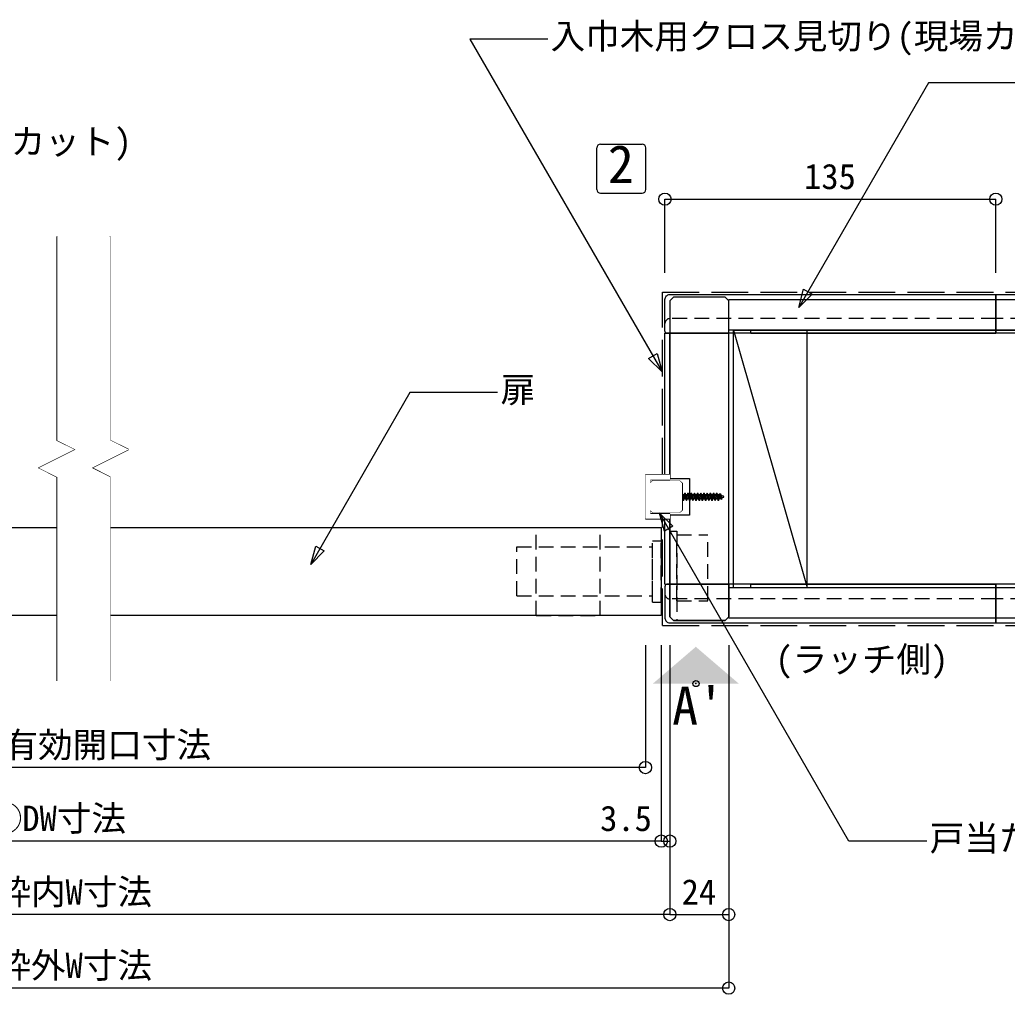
# Model space of a CAD drawing. Units: millimetres, scale not verified. Extents: x -1051 to 1051, y -744 to 744.
# Drawn here: x -427.5 to -24.5, y -140.3 to 257.3 of the extents above; entities that cross this region are included whole.
import ezdxf
from ezdxf.enums import TextEntityAlignment as Align

# ---------------------------------------------------------------- set-up
doc = ezdxf.new("R2010")
doc.units = ezdxf.units.MM
doc.header["$LTSCALE"] = 5
doc.header["$PDMODE"] = 32
doc.header["$PDSIZE"] = 2.5
doc.linetypes.add('DASHED1', pattern=[1.8, 1.2, -0.6])
doc.linetypes.add('DASHED3', pattern=[4, 3, -1])
for name, color, linetype in [('1-0', 7, 'Continuous'), ('2-0', 7, 'Continuous'), ('3-0', 5, 'Continuous'), ('4-0', 4, 'Continuous'), ('5-0', 7, 'Continuous')]:
    doc.layers.add(name, color=color, linetype=linetype)
doc.styles.add('ＭＳ ゴシック', font='')
doc.styles.get('ＭＳ ゴシック').set_extended_font_data('MS Gothic')

msp = doc.modelspace()

# ---------------------------------------------------------------- linework, layer by layer
at = {"layer": '1-0'}
for points in [[(90.781, 130.665), (-138.219, 130.665), (-138.219, 143.165), (90.781, 143.165)], [(90.781, 13.165), (-138.219, 13.165), (-138.219, 25.665), (90.781, 25.665)]]:
    msp.add_lwpolyline(points, dxfattribs=at)
at = {"layer": '2-0', "linetype": 'DASHED1'}
for p, q in [((-29.219, 135.365), (-162.219, 135.365)), ((90.781, 135.365), (-29.219, 135.365)), ((-29.219, 20.965), (-162.219, 20.965)), ((90.781, 20.965), (-29.219, 20.965))]:
    msp.add_line(p, q, dxfattribs=at)
at = {"layer": '2-0'}
for p, q in [((-164.219, 71.665), (-164.219, 129.365)), ((-164.219, 129.365), (-162.219, 129.365)), ((-162.219, 71.665), (-162.219, 129.365)), ((-129.219, 129.365), (-129.219, 130.665)), ((-129.219, 130.665), (-29.219, 130.665)), ((-129.219, 129.365), (-29.219, 129.365)), ((-29.219, 129.365), (-29.219, 130.665)), ((-164.219, 71.665), (-162.219, 71.665)), ((-164.219, 26.965), (-164.219, 53.665)), ((-164.219, 53.665), (-162.219, 53.665)), ((-162.219, 26.965), (-162.219, 53.665)), ((-164.219, 26.965), (-162.219, 26.965)), ((-129.219, 25.665), (-129.219, 26.965)), ((-129.219, 26.965), (-29.219, 26.965)), ((-129.219, 25.665), (-29.219, 25.665)), ((-29.219, 25.665), (-29.219, 26.965))]:
    msp.add_line(p, q, dxfattribs=at)
for points in [[(-29.219, 129.365), (-163.319, 129.365), (-163.495, 129.383), (-163.664, 129.434), (-163.819, 129.517), (-163.956, 129.629), (-164.068, 129.765), (-164.151, 129.921), (-164.202, 130.09), (-164.219, 130.265), (-164.219, 137.265), (-164.219, 143.165), (-164.181, 143.556), (-164.067, 143.931), (-163.882, 144.277), (-163.634, 144.58), (-163.331, 144.828), (-162.985, 145.013), (-162.61, 145.127), (-162.219, 145.165), (-29.219, 145.165)], [(-29.219, 26.965), (-163.319, 26.965), (-163.495, 26.948), (-163.664, 26.897), (-163.819, 26.814), (-163.956, 26.702), (-164.068, 26.565), (-164.151, 26.41), (-164.202, 26.241), (-164.219, 26.065), (-164.219, 19.065), (-164.219, 13.165), (-164.181, 12.775), (-164.067, 12.4), (-163.882, 12.054), (-163.634, 11.751), (-163.331, 11.502), (-162.985, 11.318), (-162.61, 11.204), (-162.219, 11.165), (-29.219, 11.165)]]:
    msp.add_lwpolyline(points, close=True, dxfattribs=at)
for points in [[(90.781, 129.365), (-29.219, 129.365), (-29.219, 145.165), (90.781, 145.165)], [(90.781, 129.365), (-29.219, 129.365), (-29.219, 130.665), (90.781, 130.665)], [(90.781, 26.965), (-29.219, 26.965), (-29.219, 11.165), (90.781, 11.165)], [(90.781, 26.965), (-29.219, 26.965), (-29.219, 25.665), (90.781, 25.665)]]:
    msp.add_lwpolyline(points, dxfattribs=at)
at = {"layer": '2-0', "linetype": 'DASHED1'}
for centre, start, end in [((-162.219, 133.365), 90, 180), ((-162.219, 22.965), 180, 270)]:
    msp.add_arc(centre, 2, start, end, dxfattribs=at)
at = {"layer": '3-0', "color": 3, "linetype": 'DASHED3'}
for p, q in [((-165.219, 146.165), (90.781, 146.165)), ((-165.219, 71.665), (-165.219, 146.165)), ((-165.219, 10.165), (-165.219, 53.665)), ((-165.219, 10.165), (90.781, 10.165))]:
    msp.add_line(p, q, dxfattribs=at)
at = {"layer": '3-0', "color": 7}
for p, q in [((-136.219, 25.665), (-136.219, 130.665)), ((-136.219, 130.665), (-106.219, 130.665)), ((-136.219, 130.665), (-106.219, 25.665)), ((-106.219, 25.665), (-106.219, 130.665)), ((-136.219, 25.665), (-106.219, 25.665))]:
    msp.add_line(p, q, dxfattribs=at)
at = {"layer": '3-0', "color": 7, "linetype": 'DASHED1'}
for p, q in [((-216.719, 14.165), (-216.719, 50.165)), ((-216.719, 50.165), (-190.719, 50.165)), ((-190.719, 14.165), (-190.719, 50.165)), ((-159.419, 48.665), (-159.419, 14.665)), ((-169.319, 19.665), (-169.319, 44.665)), ((-169.319, 44.665), (-165.719, 44.665)), ((-165.719, 19.665), (-165.719, 44.665)), ((-159.419, 20.165), (-159.419, 47.165)), ((-159.419, 47.165), (-146.719, 47.165)), ((-146.719, 20.165), (-146.719, 47.165)), ((-224.719, 22.165), (-224.719, 42.165)), ((-224.719, 42.165), (-169.319, 42.165)), ((-169.319, 22.165), (-169.319, 42.165)), ((-224.719, 22.165), (-169.319, 22.165)), ((-159.419, 20.165), (-146.719, 20.165)), ((-169.319, 19.665), (-165.719, 19.665)), ((-216.719, 14.165), (-190.719, 14.165))]:
    msp.add_line(p, q, dxfattribs=at)
at = {"layer": '3-0', "color": 7}
for points in [[(-138.219, 142.665), (-139.719, 144.165), (-160.719, 144.165), (-162.219, 142.665), (-162.219, 70.165), (-154.219, 70.165), (-154.219, 55.165), (-162.219, 55.165), (-162.219, 13.665), (-160.719, 12.165), (-139.719, 12.165), (-138.219, 13.665)], [(-160.719, 144.165), (-162.219, 142.665), (-162.219, 129.365), (-138.219, 129.365), (-138.219, 142.665), (-139.719, 144.165)], [(-658.719, 50.165), (-165.719, 50.165), (-165.719, 14.165), (-658.719, 14.165)], [(-160.719, 12.165), (-162.219, 13.665), (-162.219, 26.965), (-138.219, 26.965), (-138.219, 13.665), (-139.719, 12.165)]]:
    msp.add_lwpolyline(points, close=True, dxfattribs=at)
at = {"layer": '3-0'}
for points in [[(-170.219, 55.665), (-170.219, 69.665), (-162.219, 69.665), (-162.219, 71.665), (-172.219, 71.665), (-172.219, 53.665), (-162.219, 53.665), (-162.219, 55.665)], [(-170.219, 57.165), (-170.219, 68.165), (-169.219, 69.165), (-158.219, 69.165), (-157.219, 68.165), (-157.219, 57.165), (-158.219, 56.165), (-169.219, 56.165)], [(-168.264, 61.165), (-170.219, 59.465), (-170.219, 65.865), (-168.264, 64.165)], [(-140.953, 62.212), (-140.312, 62.477), (-140.292, 62.487), (-140.274, 62.5), (-140.258, 62.515), (-140.245, 62.532), (-140.234, 62.552), (-140.226, 62.572), (-140.221, 62.594), (-140.219, 62.616), (-140.219, 62.709), (-140.221, 62.732), (-140.227, 62.754), (-140.235, 62.776), (-140.247, 62.796), (-140.262, 62.813), (-140.279, 62.829), (-140.299, 62.841), (-140.32, 62.85), (-141.343, 63.206)]]:
    msp.add_lwpolyline(points, close=True, dxfattribs=at)
for points in [[(-161.23, 64.165), (-168.264, 64.165), (-168.264, 61.165), (-160.58, 61.165)], [(-161.324, 64.165), (-161.668, 63.569), (-161.018, 61.762), (-160.674, 61.165)], [(-160.583, 61.165), (-160.674, 61.165), (-161.324, 64.165), (-161.233, 64.165)], [(-160.888, 63.569), (-161.233, 64.165), (-160.583, 61.165), (-160.238, 61.762)], [(-159.718, 61.762), (-160.238, 61.762), (-160.888, 63.569), (-160.368, 63.569)], [(-160.024, 64.165), (-160.368, 63.569), (-159.718, 61.762), (-159.374, 61.165)], [(-159.283, 61.165), (-159.374, 61.165), (-160.024, 64.165), (-159.933, 64.165)], [(-159.588, 63.569), (-159.933, 64.165), (-159.283, 61.165), (-158.938, 61.762)], [(-158.418, 61.762), (-158.938, 61.762), (-159.588, 63.569), (-159.068, 63.569)], [(-158.724, 64.165), (-159.068, 63.569), (-158.418, 61.762), (-158.074, 61.165)], [(-157.983, 61.165), (-158.074, 61.165), (-158.724, 64.165), (-158.633, 64.165)], [(-158.288, 63.569), (-158.633, 64.165), (-157.983, 61.165), (-157.638, 61.762)], [(-157.118, 61.762), (-157.638, 61.762), (-158.288, 63.569), (-157.768, 63.569)], [(-157.424, 64.165), (-157.768, 63.569), (-157.118, 61.762), (-156.774, 61.165)], [(-156.683, 61.165), (-156.774, 61.165), (-157.424, 64.165), (-157.333, 64.165)], [(-156.988, 63.569), (-157.333, 64.165), (-156.683, 61.165), (-156.338, 61.762)], [(-155.818, 61.762), (-156.338, 61.762), (-156.988, 63.569), (-156.468, 63.569)], [(-156.124, 64.165), (-156.468, 63.569), (-155.818, 61.762), (-155.474, 61.165)], [(-155.383, 61.165), (-155.474, 61.165), (-156.124, 64.165), (-156.033, 64.165)], [(-155.688, 63.569), (-156.033, 64.165), (-155.383, 61.165), (-155.038, 61.762)], [(-154.518, 61.762), (-155.038, 61.762), (-155.688, 63.569), (-155.168, 63.569)], [(-154.824, 64.165), (-155.168, 63.569), (-154.518, 61.762), (-154.174, 61.165)], [(-154.083, 61.165), (-154.174, 61.165), (-154.824, 64.165), (-154.733, 64.165)], [(-154.388, 63.569), (-154.733, 64.165), (-154.083, 61.165), (-153.738, 61.762)], [(-153.218, 61.762), (-153.738, 61.762), (-154.388, 63.569), (-153.868, 63.569)], [(-153.524, 64.165), (-153.868, 63.569), (-153.218, 61.762), (-152.874, 61.165)], [(-152.783, 61.165), (-152.874, 61.165), (-153.524, 64.165), (-153.433, 64.165)], [(-153.088, 63.569), (-153.433, 64.165), (-152.783, 61.165), (-152.438, 61.762)], [(-151.918, 61.762), (-152.438, 61.762), (-153.088, 63.569), (-152.568, 63.569)], [(-152.224, 64.165), (-152.568, 63.569), (-151.918, 61.762), (-151.574, 61.165)], [(-151.483, 61.165), (-151.574, 61.165), (-152.224, 64.165), (-152.133, 64.165)], [(-151.788, 63.569), (-152.133, 64.165), (-151.483, 61.165), (-151.138, 61.762)], [(-150.618, 61.762), (-151.138, 61.762), (-151.788, 63.569), (-151.268, 63.569)], [(-150.924, 64.165), (-151.268, 63.569), (-150.618, 61.762), (-150.274, 61.165)], [(-150.183, 61.165), (-150.274, 61.165), (-150.924, 64.165), (-150.833, 64.165)], [(-150.488, 63.569), (-150.833, 64.165), (-150.183, 61.165), (-149.838, 61.762)], [(-149.318, 61.762), (-149.838, 61.762), (-150.488, 63.569), (-149.968, 63.569)], [(-149.624, 64.165), (-149.968, 63.569), (-149.318, 61.762), (-148.974, 61.165)], [(-148.883, 61.165), (-148.974, 61.165), (-149.624, 64.165), (-149.533, 64.165)], [(-149.188, 63.569), (-149.533, 64.165), (-148.883, 61.165), (-148.538, 61.762)], [(-148.018, 61.762), (-148.538, 61.762), (-149.188, 63.569), (-148.668, 63.569)], [(-148.324, 64.165), (-148.668, 63.569), (-148.018, 61.762), (-147.674, 61.165)], [(-147.583, 61.165), (-147.674, 61.165), (-148.324, 64.165), (-148.233, 64.165)], [(-147.888, 63.569), (-148.233, 64.165), (-147.583, 61.165), (-147.238, 61.762)], [(-146.718, 61.762), (-147.238, 61.762), (-147.888, 63.569), (-147.368, 63.569)], [(-147.024, 64.165), (-147.368, 63.569), (-146.718, 61.762), (-146.374, 61.165)], [(-146.283, 61.165), (-146.374, 61.165), (-147.024, 64.165), (-146.933, 64.165)], [(-146.588, 63.569), (-146.933, 64.165), (-146.283, 61.165), (-145.938, 61.762)], [(-145.418, 61.762), (-145.938, 61.762), (-146.588, 63.569), (-146.068, 63.569)], [(-145.724, 64.165), (-146.068, 63.569), (-145.418, 61.762), (-145.074, 61.165)], [(-144.983, 61.165), (-145.074, 61.165), (-145.724, 64.165), (-145.633, 64.165)], [(-145.288, 63.569), (-145.633, 64.165), (-144.983, 61.165), (-144.638, 61.762)], [(-144.118, 61.762), (-144.638, 61.762), (-145.288, 63.569), (-144.768, 63.569)], [(-144.424, 64.165), (-144.768, 63.569), (-144.118, 61.762), (-143.774, 61.165)], [(-143.683, 61.165), (-143.774, 61.165), (-144.424, 64.165), (-144.333, 64.165)], [(-143.988, 63.569), (-144.333, 64.165), (-143.683, 61.165), (-143.338, 61.762)], [(-142.818, 61.762), (-143.338, 61.762), (-143.988, 63.569), (-143.468, 63.569)], [(-143.124, 64.165), (-143.468, 63.569), (-142.818, 61.762), (-142.474, 61.165)], [(-142.383, 61.165), (-142.474, 61.165), (-143.124, 64.165), (-143.033, 64.165)], [(-142.688, 63.569), (-143.033, 64.165), (-142.383, 61.165), (-142.038, 61.762)], [(-142.168, 63.395), (-142.688, 63.569), (-142.038, 61.762), (-141.518, 61.978)], [(-141.174, 61.5), (-141.518, 61.978), (-142.168, 63.395), (-141.824, 63.872)], [(-141.733, 63.872), (-141.824, 63.872), (-141.174, 61.5), (-141.083, 61.5)], [(-140.953, 62.212), (-141.083, 61.5), (-141.733, 63.872), (-141.343, 63.206)]]:
    msp.add_lwpolyline(points, dxfattribs=at)
at = {"layer": '3-0', "color": 7, "linetype": 'DASHED1'}
msp.add_lwpolyline([(-159.419, 48.665), (-159.419, 12.165), (-160.719, 12.165), (-162.219, 13.665), (-162.219, 48.665)], close=True, dxfattribs=at)
at = {"layer": '4-0'}
for p, q in [((-164.219, 154.08), (-164.219, 184.08)), ((-164.219, 184.08), (-29.219, 184.08)), ((-29.219, 154.08), (-29.219, 184.08)), ((-172.219, 2.159), (-172.219, -47.841)), ((-165.719, 2.159), (-165.719, -77.841)), ((-162.219, 2.159), (-162.219, -77.841)), ((-162.219, 2.159), (-162.219, -107.841)), ((-138.219, 2.159), (-138.219, -107.841)), ((-138.219, 2.159), (-138.219, -137.841)), ((-172.219, -47.841), (-625.219, -47.841)), ((-165.719, -47.841), (-165.719, -77.841)), ((-162.219, -57.041), (-162.219, -107.841)), ((-165.719, -77.841), (-190.674, -77.841)), ((-165.719, -77.841), (-162.219, -77.841)), ((-162.219, -107.841), (-662.219, -107.841)), ((-162.219, -107.841), (-138.219, -107.841)), ((-138.219, -137.841), (-686.219, -137.841))]:
    msp.add_line(p, q, dxfattribs=at)
for centre in [(-164.219, 184.08), (-29.219, 184.08), (-172.219, -47.841), (-165.719, -77.841), (-162.219, -77.841), (-162.219, -107.841), (-162.219, -107.841), (-138.219, -107.841), (-138.219, -137.841)]:
    msp.add_circle(centre, 2.5, dxfattribs=at)
at = {"layer": '5-0', "color": 1}
for p, q in [((-190.5, 206.554), (-173.5, 206.554)), ((-192, 188.054), (-192, 205.054)), ((-172, 188.054), (-172, 205.054)), ((-190.5, 186.554), (-173.5, 186.554))]:
    msp.add_line(p, q, dxfattribs=at)
at = {"layer": '5-0', "color": 6}
for points in [[(-212.08, 249.387), (-243.83, 249.387), (-165.417, 113.572)], [(-412.219, -12.512), (-412.219, 70.665), (-419.719, 74.415), (-404.719, 81.915), (-412.219, 85.665), (-412.219, 168.842)], [(-390.573, -12.512), (-390.573, 70.665), (-398.073, 74.415), (-383.073, 81.915), (-390.573, 85.665), (-390.573, 168.842)], [(-232.505, 105.165), (-268.263, 105.165), (-308.748, 35.044)]]:
    msp.add_lwpolyline(points, dxfattribs=at)
for points in [[(-104.163, 145.324), (-109.656, 139.831), (-107.645, 147.334)], [(-167.428, 121.076), (-165.417, 113.572), (-170.91, 119.065)], [(-303.255, 40.537), (-308.748, 35.044), (-306.737, 42.548)]]:
    msp.add_lwpolyline(points, close=True, dxfattribs=at)
at = {"layer": '5-0', "color": 1}
for centre, start, end in [((-190.5, 205.054), 90, 180), ((-173.5, 205.054), 0, 90), ((-190.5, 188.054), 180, 270), ((-173.5, 188.054), 270, 0)]:
    msp.add_arc(centre, 1.5, start, end, dxfattribs=at)
at = {"layer": '5-0'}
msp.add_point((-151.561, -13.569), dxfattribs=at)
at = {"layer": '5-0', "color": 1}
msp.add_solid([(-169.112, -13.568), (-134.112, -13.575), (-151.616, 1.425)], dxfattribs=at)

# ---------------------------------------------------------------- texts
at = {"layer": '5-0', "style": 'ＭＳ ゴシック'}
for s, height, p in [('入巾木用クロス見切り(現場カット)', 10.35, (-210.89, 242.331)), ('入巾木用クロス見切り(現場カット)', 10.35, (-607.686, 199.337)), ('2', 15.52, (-187.503, 185.971)), ('扉', 10.35, (-231.315, 98.11)), ('(ラッチ側)', 10.35, (-119.17, -11.952)), ("A'", 15.52, (-161.28, -35.052)), ('戸当たり下地+戸当たりアルミカバー', 10.35, (-56.19, -84.897))]:
    msp.add_text(s, height=height, dxfattribs=at).set_placement(p, align=Align.BOTTOM_LEFT)

# ---------------------------------------------------------------- next in the draw order: wipeouts: each hides what was drawn before it
at = {"color": 7}
for points in [[(-107.444, 185.08), (-107.444, 199.191), (-85.995, 199.191), (-85.995, 185.08)], [(-158.219, 56.165), (-157.219, 68.165), (-157.219, 57.165), (-157.219, 57.165)], [(-448.249, -46.841), (-448.249, -32.73), (-349.189, -32.73), (-349.189, -46.841)], [(-190.674, -76.841), (-190.674, -62.73), (-169.226, -62.73), (-169.226, -76.841)], [(-451.166, -106.841), (-451.166, -92.73), (-373.273, -92.73), (-373.273, -106.841)], [(-157.416, -106.841), (-157.416, -92.73), (-143.023, -92.73), (-143.023, -106.841)], [(-451.166, -136.841), (-451.166, -122.73), (-373.273, -122.73), (-373.273, -136.841)]]:
    msp.add_wipeout(points, dxfattribs=at)
msp.add_wipeout([(-398.073, 74.415), (-390.573, 85.665), (-390.573, 168.842), (-390.573, 168.842)])

# ---------------------------------------------------------------- next in the draw order: linework, layer by layer
at = {"layer": '4-0'}
msp.add_line((-165.719, -77.841), (-658.719, -77.841), dxfattribs=at)
msp.add_circle((-165.719, -77.841), 2.5, dxfattribs=at)
at = {"layer": '5-0', "color": 6}
msp.add_lwpolyline([(48.59, 231.511), (-56.725, 231.511), (-109.656, 139.831)], dxfattribs=at)

# ---------------------------------------------------------------- next in the draw order: texts
at = {"layer": '4-0', "style": 'ＭＳ ゴシック'}
for s, p in [('135', (-107.444, 185.08)), ('④有効開口寸法', (-448.249, -46.841)), ('3.5', (-190.674, -76.841)), ('②枠内W寸法', (-451.166, -106.841)), ('24', (-157.416, -106.841)), ('①枠外W寸法', (-451.166, -136.841))]:
    msp.add_text(s, height=10.35, dxfattribs=at).set_placement(p, align=Align.BOTTOM_LEFT)

# ---------------------------------------------------------------- next in the draw order: wipeouts: each hides what was drawn before it
msp.add_wipeout([(-398.073, 74.415), (-383.073, 81.915), (-390.573, 85.665), (-390.573, 85.665)])
at = {"color": 7}
msp.add_wipeout([(-158.219, 69.165), (-157.219, 68.165), (-158.219, 56.165), (-158.219, 56.165)], dxfattribs=at)

# ---------------------------------------------------------------- next in the draw order: wipeouts: each hides what was drawn before it
msp.add_wipeout([(-404.719, 81.915), (-398.073, 74.415), (-390.573, 168.842), (-390.573, 168.842)])
for points in [[(-169.219, 56.165), (-158.219, 69.165), (-158.219, 56.165), (-158.219, 56.165)], [(-440.583, -76.841), (-440.583, -62.73), (-383.856, -62.73), (-383.856, -76.841)]]:
    msp.add_wipeout(points, dxfattribs=at)

# ---------------------------------------------------------------- next in the draw order: texts
at = {"layer": '4-0', "style": 'ＭＳ ゴシック'}
msp.add_text('③DW寸法', height=10.35, dxfattribs=at).set_placement((-440.583, -76.841), align=Align.BOTTOM_LEFT)

# ---------------------------------------------------------------- next in the draw order: wipeouts: each hides what was drawn before it
msp.add_wipeout([(-398.073, 74.415), (-390.573, -12.512), (-390.573, 70.665), (-390.573, 70.665)])
at = {"color": 7}
msp.add_wipeout([(-169.219, 69.165), (-158.219, 69.165), (-169.219, 56.165), (-169.219, 56.165)], dxfattribs=at)

# ---------------------------------------------------------------- next in the draw order: wipeouts: each hides what was drawn before it
msp.add_wipeout([(-404.719, 81.915), (-390.573, -12.512), (-398.073, 74.415), (-398.073, 74.415)])
msp.add_wipeout([(-170.219, 57.165), (-169.219, 69.165), (-169.219, 56.165), (-169.219, 56.165)], dxfattribs=at)

# ---------------------------------------------------------------- next in the draw order: wipeouts: each hides what was drawn before it
msp.add_wipeout([(-412.219, -12.512), (-390.573, -12.512), (-404.719, 81.915), (-404.719, 81.915)])
msp.add_wipeout([(-170.219, 68.165), (-169.219, 69.165), (-170.219, 57.165), (-170.219, 57.165)], dxfattribs=at)

# ---------------------------------------------------------------- next in the draw order: wipeouts: each hides what was drawn before it
msp.add_wipeout([(-412.219, 70.665), (-412.219, -12.512), (-404.719, 81.915), (-404.719, 81.915)])
msp.add_wipeout([(-170.219, 69.665), (-162.219, 69.665), (-162.219, 71.665), (-162.219, 71.665)], dxfattribs=at)

# ---------------------------------------------------------------- next in the draw order: wipeouts: each hides what was drawn before it
msp.add_wipeout([(-412.219, 85.665), (-404.719, 81.915), (-390.573, 168.842), (-390.573, 168.842)])
msp.add_wipeout([(-172.219, 71.665), (-170.219, 69.665), (-162.219, 71.665), (-162.219, 71.665)], dxfattribs=at)

# ---------------------------------------------------------------- next in the draw order: wipeouts: each hides what was drawn before it
for points in [[(-412.219, 168.842), (-412.219, 85.665), (-390.573, 168.842), (-390.573, 168.842)], [(-419.719, 74.415), (-412.219, 70.665), (-404.719, 81.915), (-404.719, 81.915)]]:
    msp.add_wipeout(points)
msp.add_wipeout([(-172.219, 53.665), (-170.219, 55.665), (-170.219, 69.665), (-170.219, 69.665)], dxfattribs=at)

# ---------------------------------------------------------------- next in the draw order: wipeouts: each hides what was drawn before it
msp.add_wipeout([(-170.219, 55.665), (-162.219, 53.665), (-162.219, 55.665), (-162.219, 55.665)], dxfattribs=at)

# ---------------------------------------------------------------- next in the draw order: wipeouts: each hides what was drawn before it
msp.add_wipeout([(-172.219, 53.665), (-162.219, 53.665), (-170.219, 55.665), (-170.219, 55.665)], dxfattribs=at)

# ---------------------------------------------------------------- next in the draw order: linework, layer by layer
at = {"layer": '5-0', "color": 6}
msp.add_lwpolyline([(-57.38, -77.841), (-89.13, -77.841), (-166.482, 56.137)], dxfattribs=at)
msp.add_lwpolyline([(-164.471, 48.634), (-166.482, 56.137), (-160.989, 50.644)], close=True, dxfattribs=at)

# ---------------------------------------------------------------- next in the draw order: wipeouts: each hides what was drawn before it
at = {"color": 7}
msp.add_wipeout([(-172.219, 71.665), (-172.219, 53.665), (-170.219, 69.665), (-170.219, 69.665)], dxfattribs=at)

doc.saveas('drawing.dxf')
